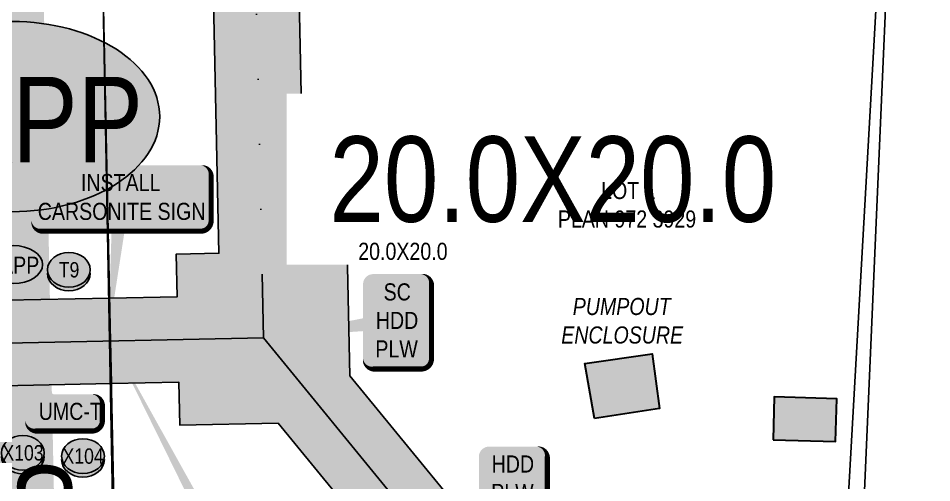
# Model space of a CAD drawing. Extents: x 88833 to 97610, y 5963373 to 5974710.
# Drawn here: x 95636.7 to 95743.5, y 5964977.4 to 5965031.7 of the extents above; entities that cross this region are included whole.
import ezdxf
from ezdxf.enums import TextEntityAlignment as Align

# ---------------------------------------------------------------- set-up
doc = ezdxf.new("R2010")
doc.units = 0
doc.header["$LTSCALE"] = 5
doc.linetypes.add('COOP2', pattern=[10, 5, -1, 0, -1, 0, -1, 0, -1, 0, -1])
for name, color, linetype in [('AS-FENCE', 48, 'foc-FENCE'), ('AS-POWER', 104, 'foc-POWER'), ('AS-POWER-T-1000', 104, 'Continuous'), ('AS-ROADS', 254, 'Continuous'), ('CG-NOTES', 7, 'Continuous'), ('CG-NOTES-1000', 7, 'Continuous'), ('L-ROAD-T', 7, 'Continuous'), ('L-SEC', 7, 'Continuous'), ('L-TITLEDB', 4, 'Continuous'), ('L-TITLEDB-T-1000', 4, 'Continuous'), ('P-APEX RECON PAY ITEMS-1000', 240, 'Continuous'), ('P-APEX RECON-10m BUFFER', 51, 'COOP2'), ('P-APEX RECON-URBAN', 30, 'COOP2'), ('P-APEX RECON-WORK AREA', 104, 'Continuous'), ('P-CROSSINGS-1000', 250, 'Continuous')]:
    doc.layers.add(name, color=color, linetype=linetype)
doc.layers.add('AS-STRUCTURE', color=7, linetype='Continuous', lineweight=30, true_color=0x595959)
for name, color, linetype, true_color in [('AS-STRUCTURE-H', 7, 'Continuous', 0xa8a8a8), ('AS-STRUCTURE-T-1000', 7, 'Continuous', 0x454545), ('P-APEX RECON-TO BE DRILLED-H', 7, 'Continuous', 0xffafe1)]:
    doc.layers.add(name, color=color, linetype=linetype, true_color=true_color)
doc.layers.add('P-APEX RECON-TWS-T', color=104, linetype='Continuous', lineweight=9)
doc.layers.add('P-APEX RECON-TWS-T-1000', color=104, linetype='Continuous', lineweight=9)
doc.styles.add('1.8', font='ARIALN.TTF', dxfattribs={"height": 2})
doc.styles.add('175L', font='ARIALN.TTF', dxfattribs={"height": 2})
doc.styles.add('80', font='ARIALN.TTF', dxfattribs={"height": 10})
doc.styles.add('80L', font='ARIALN.TTF', dxfattribs={"height": 10})
doc.styles.add('Crossing', font='ARIALN.TTF', dxfattribs={"height": 10})
doc.styles.add('foc-LtypeFont', font='ARIALN.TTF', dxfattribs={"height": 7.349999999999999})
doc.linetypes.add('foc-FENCE', pattern='A,10,-1,["X",foc-LtypeFont,S=0.2,R=0,X=-0.625,Y=-0.75],-1.239999999999999', length=12.24)
doc.linetypes.add('foc-POWER', pattern='A,6,-1,["P",foc-LtypeFont,S=0.2,R=0,X=-0.625,Y=-0.75],-1.239999999999999,4', length=12.24)

# ---------------------------------------------------------------- blocks, each defined once
blk = doc.blocks.new('*U929')
at = {"true_color": 0xffffa8}
h = blk.add_hatch(color=51, dxfattribs=at)
edge = h.paths.add_edge_path()
edge.add_line((-13.99999999999998, -28.5), (13.99999999999997, -28.5))
edge.add_arc((13.99999999999998, -22.49999999999999), 6.000000000000007, 269.9999999999999, 359.9999999999999)
edge.add_line((19.99999999999999, -22.5), (19.99999999999999, 21))
edge.add_arc((13.99999999999999, 20.99999999999999), 6.000000000000007, 6.785183320455494e-14, 90.00000000000007)
edge.add_line((13.99999999999998, 27), (-13.99999999999997, 27))
edge.add_arc((-13.99999999999998, 20.99999999999999), 6.000000000000007, 89.99999999999993, 179.9999999999999)
edge.add_line((-19.99999999999999, 21), (-19.99999999999999, -22.5))
edge.add_arc((-13.99999999999999, -22.49999999999999), 6.000000000000007, 180, 270.0000000000001)
at = {"color": 240, "flags": 128}
blk.add_lwpolyline([(-13.99999999999998, -28.5, 3, 3, 0), (13.99999999999997, -28.5, 3, 3, 0.4142135623730951), (19.99999999999999, -22.5, 3, 3, 0), (19.99999999999999, 21, 3, 0, 0.4142135623730951), (13.99999999999998, 27, 0, 0, 0), (-13.99999999999997, 27, 0, 0, 0.4142135623730951), (-19.99999999999999, 21, 0, 0, 0), (-19.99999999999999, -22.5, 0, 3, 0.4142135623730951)], format="xyseb", close=True, dxfattribs=at)
for points in [[(-78.18404034194396, -10.28571364247719, 0, 9.999999999999986, 0), (0, 0, 4.999999999999993, 4.999999999999993, 0)], [(-0.9975861934179426, -11.43768851242966, 0, 10, 0), (0, 0, 5, 5, 0)]]:
    blk.add_lwpolyline(points, format="xyseb", dxfattribs=at)
at = {"color": 4, "style": '80'}
blk.add_attdef('OTHER_001', (-14.69645293315144, -5.003410641200546), '', height=10, dxfattribs=at)
blk = doc.blocks.new('*U930')
h = blk.add_hatch(color=255)
edge = h.paths.add_edge_path()
edge.add_line((-51.49999999999999, -37), (51.49999999999999, -37))
edge.add_arc((51.49999999999999, -31), 6, 270, 360)
edge.add_line((57.49999999999999, -31), (57.49999999999999, 29.5))
edge.add_arc((51.49999999999999, 29.5), 6, 0, 90)
edge.add_line((51.49999999999999, 35.5), (-51.49999999999999, 35.5))
edge.add_arc((-51.49999999999999, 29.5), 6, 90, 180)
edge.add_line((-57.49999999999999, 29.5), (-57.49999999999999, -31))
edge.add_arc((-51.49999999999999, -31), 6, 180, 270)
at = {"color": 104, "flags": 128}
blk.add_lwpolyline([(-67.96206777465065, 129.8631668308482, 0, 7.499999999999999, 0), (-3.398394867633904e-15, -3.944545267348107e-31, 0, 0, 0)], format="xyseb", dxfattribs=at)
blk.add_lwpolyline([(-51.49999999999999, -37, 3, 3, 0), (51.49999999999999, -37, 3, 3, 0.414213562373095), (57.49999999999999, -31, 3, 3, 0), (57.49999999999999, 29.5, 3, 0, 0.414213562373095), (51.49999999999999, 35.5, 0, 0, 0), (-51.49999999999999, 35.5, 0, 0, 0.414213562373095), (-57.49999999999999, 29.5, 0, 0, 0), (-57.49999999999999, -31, 0, 3, 0.414213562373095)], format="xyseb", close=True, dxfattribs=at)
at = {"color": 104, "style": '80'}
blk.add_attdef('ENTER_TEXT_001', (-26.84515688949523, -4.918144611186903), '', height=10, dxfattribs=at)
blk = doc.blocks.new('*U931')
at = {"true_color": 0xffffa8}
h = blk.add_hatch(color=51, dxfattribs=at)
edge = h.paths.add_edge_path()
edge.add_line((-16.49999999999997, -11.5), (16.49999999999997, -11.5))
edge.add_arc((16.49999999999998, -5.499999999999993), 6.000000000000007, 269.9999999999999, 359.9999999999999)
edge.add_line((22.49999999999999, -5.5), (22.49999999999999, 4))
edge.add_arc((16.49999999999998, 3.999999999999993), 6.000000000000007, 6.361109362927026e-14, 90.00000000000007)
edge.add_line((16.49999999999997, 10), (-16.49999999999997, 10))
edge.add_arc((-16.49999999999998, 3.999999999999993), 6.000000000000007, 89.99999999999993, 179.9999999999999)
edge.add_line((-22.49999999999999, 4), (-22.49999999999999, -5.5))
edge.add_arc((-16.49999999999998, -5.499999999999993), 6.000000000000007, 180, 270.0000000000001)
at = {"color": 240, "flags": 128}
for points in [[(-51.1010704001431, 39.65031585245149, 0, 9.999999999999988, 0), (0, 0, 4.999999999999994, 4.999999999999994, 0)], [(-0.9975861934179426, -11.43768851242966, 0, 10, 0), (0, 0, 5, 5, 0)]]:
    blk.add_lwpolyline(points, format="xyseb", dxfattribs=at)
blk.add_lwpolyline([(-16.49999999999997, -11.5, 3, 3, 0), (16.49999999999997, -11.5, 3, 3, 0.4142135623730951), (22.49999999999999, -5.5, 3, 3, 0), (22.49999999999999, 4, 3, 0, 0.4142135623730951), (16.49999999999997, 10, 0, 0, 0), (-16.49999999999997, 10, 0, 0, 0.4142135623730951), (-22.49999999999999, 4, 0, 0, 0), (-22.49999999999999, -5.5, 0, 3, 0.4142135623730951)], format="xyseb", close=True, dxfattribs=at)
at = {"color": 4, "style": '80'}
blk.add_attdef('OTHER_001', (-14.69645293315144, -5.003410641200546), '', height=10, dxfattribs=at)
blk = doc.blocks.new('TAPP_Access_Point')
h = blk.add_hatch(color=255)
h.dxf.hatch_style = 1
edge = h.paths.add_edge_path()
edge.add_ellipse((-0.3951519758265931, 0.3492528635715644), major_axis=(-17.30533953341364, 0), ratio=0.6432188296777427, start_angle=0, end_angle=360)
at = {"color": 170}
blk.add_ellipse((-0.3951519758265931, 0.3492528635715644), major_axis=(-17.30533953341364, 0), ratio=0.6432188296777427, dxfattribs=at)
at = {"color": 170, "style": '175L'}
blk.add_text('TAPP', height=10, dxfattribs=at).set_placement((0, 0), align=Align.MIDDLE_CENTER)
blk = doc.blocks.new('*U938')
at = {"true_color": 0xffffa8}
h = blk.add_hatch(color=51, dxfattribs=at)
edge = h.paths.add_edge_path()
edge.add_line((-13.99999999999998, -20), (13.99999999999997, -20))
edge.add_arc((13.99999999999998, -13.99999999999999), 6.000000000000005, 269.9999999999999, 359.9999999999999)
edge.add_line((19.99999999999999, -14), (19.99999999999999, 12.5))
edge.add_arc((13.99999999999999, 12.49999999999999), 6.000000000000007, 6.785183320455494e-14, 90.00000000000007)
edge.add_line((13.99999999999998, 18.5), (-13.99999999999997, 18.5))
edge.add_arc((-13.99999999999998, 12.49999999999999), 6.000000000000005, 89.99999999999994, 179.9999999999999)
edge.add_line((-19.99999999999999, 12.5), (-19.99999999999999, -14))
edge.add_arc((-13.99999999999999, -13.99999999999999), 6.000000000000007, 180, 270.0000000000001)
at = {"color": 240, "flags": 128}
blk.add_lwpolyline([(-13.99999999999998, -20, 3, 3, 0), (13.99999999999997, -20, 3, 3, 0.4142135623730951), (19.99999999999999, -14, 3, 3, 0), (19.99999999999999, 12.5, 3, 0, 0.4142135623730951), (13.99999999999998, 18.5, 0, 0, 0), (-13.99999999999997, 18.5, 0, 0, 0.4142135623730951), (-19.99999999999999, 12.5, 0, 0, 0), (-19.99999999999999, -14, 0, 3, 0.4142135623730951)], format="xyseb", close=True, dxfattribs=at)
for points in [[(-19.84777832321616, -71.73988433157392, 0, 9.999999999999986, 0), (0, 0, 4.999999999999993, 4.999999999999993, 0)], [(-0.9975861934179426, -11.43768851242966, 0, 10, 0), (0, 0, 5, 5, 0)]]:
    blk.add_lwpolyline(points, format="xyseb", dxfattribs=at)
at = {"color": 4, "style": '80'}
blk.add_attdef('OTHER_001', (-14.69645293315144, -5.003410641200546), '', height=10, dxfattribs=at)
blk = doc.blocks.new('Well_proximity')
h = blk.add_hatch(color=191)
h.dxf.hatch_style = 1
edge = h.paths.add_edge_path()
edge.add_ellipse((0, 0), major_axis=(-12.5, 0), ratio=0.8162973455633618, start_angle=0, end_angle=360)
h = blk.add_hatch(color=250)
h.dxf.hatch_style = 1
edge = h.paths.add_edge_path()
edge.add_ellipse((0, -2.047489049626165), major_axis=(-12.5, 0), ratio=0.8162973455633618, start_angle=0, end_angle=180)
edge.add_line((12.5, -2.047489049626165), (12.5, 0))
edge.add_ellipse((0, 0), major_axis=(-12.5, 0), ratio=0.8162973455633618, start_angle=0, end_angle=180, ccw=False)
edge.add_line((-12.5, 0), (-12.5, -2.047489049626165))
at = {"color": 250}
blk.add_ellipse((0, 0), major_axis=(-12.5, 0), ratio=0.8162973455633618, dxfattribs=at)
blk.add_ellipse((0, -2.047489049626165), major_axis=(-12.5, 0), ratio=0.8162973455633618, start_param=0, end_param=3.141592653589793, dxfattribs=at)
at = {"color": 250, "style": '80L'}
blk.add_attdef('CROSSING', text='', height=9, dxfattribs=at).set_placement((0.0891644256771542, 0.0199513138486509), align=Align.MIDDLE_CENTER)
blk = doc.blocks.new('xing2')
h = blk.add_hatch(color=50)
h.dxf.hatch_style = 1
edge = h.paths.add_edge_path()
edge.add_ellipse((0, 0), major_axis=(-12.5, 0), ratio=0.8162973455633619, start_angle=0, end_angle=360)
h = blk.add_hatch(color=250)
h.dxf.hatch_style = 1
edge = h.paths.add_edge_path()
edge.add_ellipse((0, -2.047489049626165), major_axis=(-12.5, 0), ratio=0.8162973455633619, start_angle=0, end_angle=180)
edge.add_line((12.5, -2.047489049626165), (12.5, 0))
edge.add_ellipse((0, 0), major_axis=(-12.5, 0), ratio=0.8162973455633619, start_angle=0, end_angle=180, ccw=False)
edge.add_line((-12.5, 0), (-12.5, -2.047489049626165))
at = {"color": 250}
blk.add_ellipse((0, 0), major_axis=(-12.5, 0), ratio=0.8162973455633619, dxfattribs=at)
blk.add_ellipse((0, -2.047489049626165), major_axis=(-12.5, 0), ratio=0.8162973455633619, start_param=0, end_param=3.141592653589793, dxfattribs=at)
at = {"color": 250, "style": 'Crossing'}
blk.add_attdef('CROSSING', text='', height=9, dxfattribs=at).set_placement((0.08916442567715421, 0.0199513138486509), align=Align.MIDDLE_CENTER)
at = {"color": 250, "style": 'Crossing', "flags": 1}
for tag, p in [('OWNER', (0.08916442567715421, -12.49201765665748)), ('DESCRIPTION', (0.08916442567715421, -25.770021277247)), ('LOCATION', (0.08916442567715421, -39.30337514164421)), ('DWG_REF', (0.08916442567715421, -52.83672900604233))]:
    blk.add_attdef(tag, text='', height=9, dxfattribs=at).set_placement(p, align=Align.MIDDLE_CENTER)
blk = doc.blocks.new('*U1595')
at = {"true_color": 0xffffa8}
h = blk.add_hatch(color=51, dxfattribs=at)
edge = h.paths.add_edge_path()
edge.add_line((-46.49999999999998, -20), (46.49999999999998, -20))
edge.add_arc((46.49999999999999, -13.99999999999999), 6.000000000000007, 269.9999999999999, 359.9999999999999)
edge.add_line((52.49999999999999, -14), (52.49999999999999, 12.5))
edge.add_arc((46.49999999999999, 12.49999999999999), 6.000000000000007, 6.785183320455494e-14, 90.00000000000007)
edge.add_line((46.49999999999998, 18.5), (-46.49999999999998, 18.5))
edge.add_arc((-46.49999999999999, 12.49999999999999), 6.000000000000007, 89.99999999999993, 179.9999999999999)
edge.add_line((-52.49999999999999, 12.5), (-52.49999999999999, -14))
edge.add_arc((-46.49999999999999, -13.99999999999999), 6.000000000000007, 180, 270.0000000000001)
at = {"color": 240, "flags": 128}
blk.add_lwpolyline([(-46.49999999999998, -20, 3, 3, 0), (46.49999999999998, -20, 3, 3, 0.4142135623730951), (52.49999999999999, -14, 3, 3, 0), (52.49999999999999, 12.5, 3, 0, 0.4142135623730951), (46.49999999999998, 18.5, 0, 0, 0), (-46.49999999999998, 18.5, 0, 0, 0.4142135623730951), (-52.49999999999999, 12.5, 0, 0, 0), (-52.49999999999999, -14, 0, 3, 0.4142135623730951)], format="xyseb", close=True, dxfattribs=at)
for points in [[(-7.72839807420757, -82.14636145534506, 0, 9.999999999999991, 0), (0, 0, 4.999999999999996, 4.999999999999996, 0)], [(-0.9975861934179426, -11.43768851242966, 0, 10, 0), (0, 0, 5, 5, 0)]]:
    blk.add_lwpolyline(points, format="xyseb", dxfattribs=at)
at = {"color": 4, "style": '80'}
blk.add_attdef('OTHER_001', (-14.69645293315144, -5.003410641200546), '', height=10, dxfattribs=at)

msp = doc.modelspace()

# ---------------------------------------------------------------- hatches: boundary and pattern name
at = {"layer": 'AS-STRUCTURE-H'}
h = msp.add_hatch(color=256, dxfattribs=at)
h.dxf.hatch_style = 1
h.paths.add_polyline_path([(95704.08852570305, 5964984.889642358), (95702.95624510641, 5964991.325240153), (95710.80858169757, 5964992.451701186), (95711.65949304079, 5964986.040167077)])
h = msp.add_hatch(color=256, dxfattribs=at)
h.dxf.hatch_style = 1
h.paths.add_polyline_path([(95724.9355058008, 5964982.402398345), (95732.23168681982, 5964982.17845754), (95732.38512115198, 5964987.177477976), (95725.08894013295, 5964987.401418771)])
at = {"layer": 'P-APEX RECON-10m BUFFER', "transparency": 33554687}
h = msp.add_hatch(color=256, dxfattribs=at)
h.dxf.hatch_style = 1
h.paths.add_polyline_path([(95713.37332559547, 5964933.835760386), (95717.18775222331, 5964926.902380223), (95717.9336622644, 5964916.816905096), (95714.92622944084, 5964913.406874848), (95714.70982941458, 5964913.166046728), (95707.27750462375, 5964919.844483139), (95707.65900973625, 5964920.269054061), (95707.38352992853, 5964923.993825942), (95705.05834064222, 5964928.220259639), (95703.47467291442, 5964927.556119335), (95702.29364113713, 5964927.066278332), (95701.13188471191, 5964926.530223036), (95699.7569033823, 5964925.947710508), (95697.06699740187, 5964925.40683405), (95695.67097964333, 5964925.188647336), (95694.25961152487, 5964925.123915453), (95692.87364487455, 5964925.05071575), (95691.51180458641, 5964925.122537347), (95689.5654480285, 5964925.401884165), (95673.13852351403, 5964926.234962487), (95648.98102438364, 5964923.513353826), (95648.87582542775, 5964928.529130589), (95672.9843663149, 5964931.245223564), (95690.04787293189, 5964930.37986149), (95691.99923220662, 5964930.09979667), (95692.87345460783, 5964930.053691361), (95694.01340988657, 5964930.113898006), (95695.16929842376, 5964930.166912414), (95696.18841236831, 5964930.326191993), (95698.27491265573, 5964930.74573783), (95699.11034857802, 5964931.099671301), (95700.28926923443, 5964931.643646472), (95701.55157378955, 5964932.167195914), (95702.63658678935, 5964932.622216159), (95688.56783162056, 5964958.194612094), (95686.74204888869, 5964960.363734914), (95667.08445729068, 5964984.35011444), (95655.59113266878, 5964984.120245754), (95655.4912312385, 5964989.115269355), (95647.61035979273, 5964988.957650414), (95647.40102956085, 5964998.947507098), (95655.29142837843, 5964999.105316588), (95655.19152694818, 5965004.100340198), (95660.17558612658, 5965004.200022337), (95657.79971280685, 5965116.811918033), (95667.78873401224, 5965117.060637284), (95670.16563936228, 5965004.399825307), (95675.1716213922, 5965004.499945918), (95675.46383815323, 5964989.889247952), (95694.42877984133, 5964966.748046399), (95696.84721900093, 5964963.874817576), (95710.91696211245, 5964938.300625873)])
h = msp.add_hatch(color=256, dxfattribs=at)
h.dxf.hatch_style = 1
h.paths.add_polyline_path([(95627.29891408715, 5964998.545460933), (95647.40102956085, 5964998.947507098), (95647.61035979273, 5964988.957650414), (95627.50843738414, 5964988.555608121)])
at = {"layer": 'P-APEX RECON-TO BE DRILLED-H', "transparency": 33554687}
h = msp.add_hatch(color=256, dxfattribs=at)
h.dxf.hatch_style = 1
h.paths.add_polyline_path([(95665.28147558271, 5964999.305119427), (95665.48127844378, 5964989.315072194), (95602.35642737214, 5964988.052563066), (95602.25720812165, 5964993.013478028), (95602.15662451154, 5964998.042610297)])

# ---------------------------------------------------------------- linework, layer by layer
at = {"layer": 'AS-FENCE', "flags": 128}
msp.add_lwpolyline([(95741.08088906466, 5965112.789066132), (95741.1516759284, 5965107.082026208), (95732.86247867715, 5964960.194188355)], dxfattribs=at)
at = {"layer": 'AS-POWER', "flags": 128}
msp.add_lwpolyline([(95670.48000000016, 5963906.93), (95661.89, 5964312.51), (95660.71394447309, 5964360.899934484), (95658.44772237084, 5964476.181734253), (95656.17104344779, 5964588.887031515), (95654.81673413923, 5964658.52600566), (95653.33, 5964705.27), (95648.44197984948, 5964937.912428984), (95646.21446816945, 5965056.463930733), (95644.6, 5965178.41), (95630.93000000012, 5965810.999999992), (95628.5135927607, 5965923.426819638), (95604.37287318928, 5965918.693966216)], dxfattribs=at)
at = {"layer": 'AS-ROADS', "const_width": 7.000000000000012, "flags": 128}
msp.add_lwpolyline([(95670.90577459798, 5963393.09553819), (95651.05223321918, 5964316.404550116), (95634.4655949896, 5965117.394831595), (95616.08780086598, 5965910.258436801), (95601.47620556291, 5966746.266054693), (95571.821598412, 5967965.840892456), (95524.57472972738, 5970082.85166653)], dxfattribs=at)
at = {"layer": 'AS-STRUCTURE'}
for points in [[(95704.08852570305, 5964984.889642358), (95702.95624510641, 5964991.325240153), (95710.80858169757, 5964992.451701186), (95711.65949304079, 5964986.040167077)], [(95724.9355058008, 5964982.402398345), (95732.23168681982, 5964982.17845754), (95732.38512115198, 5964987.177477976), (95725.08894013295, 5964987.401418771)]]:
    msp.add_lwpolyline(points, close=True, dxfattribs=at)
at = {"layer": 'L-SEC', "flags": 128}
msp.add_lwpolyline([(95661.77257434209, 5964313.625560675), (95644.9335743421, 5965116.491560675)], dxfattribs=at)
at = {"layer": 'L-TITLEDB', "flags": 128}
msp.add_lwpolyline([(95644.93304166684, 5965116.553072403), (95741.83200000001, 5965118.881999987), (95731.49422255075, 5964881.536096239), (95649.8561301475, 5964881.78285881), (95644.93666361572, 5965116.554325652)], dxfattribs=at)
at = {"layer": 'P-APEX RECON-URBAN', "ltscale": 1.5, "flags": 128}
msp.add_lwpolyline([(95665.38137703057, 5964994.310095825), (95690.5854143651, 5964963.555890645), (95692.70752531066, 5964961.034714829), (95712.2856410761, 5964925.448103071), (95712.798492172, 5964918.513825906), (95710.99366701908, 5964916.505264934)], dxfattribs=at)
at = {"layer": 'P-APEX RECON-WORK AREA', "flags": 128}
for points in [[(95667.78873401224, 5965117.060637284), (95670.16563936228, 5965004.399825307), (95675.1716213922, 5965004.499945918), (95675.46383815323, 5964989.889247952), (95694.42877984133, 5964966.748046399)], [(95686.74204888869, 5964960.363734914), (95667.08445729068, 5964984.35011444), (95655.59113266878, 5964984.120245754), (95655.4912312385, 5964989.115269355), (95647.61035979273, 5964988.957650414), (95647.40102956085, 5964998.947507098), (95655.29142837843, 5964999.105316588), (95655.19152694818, 5965004.100340198), (95660.17558612658, 5965004.200022337), (95657.79971280685, 5965116.811918033)]]:
    msp.add_lwpolyline(points, dxfattribs=at)
msp.add_lwpolyline([(95627.29891408715, 5964998.545460933), (95647.40102956085, 5964998.947507098), (95647.61035979273, 5964988.957650414), (95627.50843738414, 5964988.555608121)], close=True, dxfattribs=at)

# ---------------------------------------------------------------- block references
at = {"layer": 'AS-POWER-T-1000'}
ref = msp.add_blockref('*U930', (95661.03867936495, 5964968.309233978), dxfattribs=dict(at, xscale=0.1998409014, yscale=0.1998409014, zscale=0.1998409014))
ref.add_attrib('ENTER_TEXT_001', 'NORTH PARKLAND', (95650.46115225436, 5964972.344902386), dxfattribs={"layer": '0', "color": 104, "height": 1.998409014, "style": '80'})
ref.add_attrib('ENTER_TEXT_002', "_-WIRE 'X104'", (95653.65915194525, 5964969.006041668), dxfattribs={"layer": '0', "color": 104, "height": 1.998409014, "style": '80'})
ref.add_attrib('ENTER_TEXT_003', 'O/H POWER LINE', (95651.50193348368, 5964965.639917526), dxfattribs={"layer": '0', "color": 104, "height": 1.998409014, "style": '80'})
ref.add_attrib('ENTER_TEXT_004', 'H.O.W = 6.0m', (95653.74026063306, 5964962.273793384), dxfattribs={"layer": '0', "color": 104, "height": 1.998409014, "style": '80'})
at = {"layer": 'CG-NOTES', "xscale": 0.9992045070000001, "yscale": 0.9992045070000001, "zscale": 0.9992045070000001}
msp.add_blockref('TAPP_Access_Point', (95636.35519775936, 5965019.824358547), dxfattribs=at)
at = {"layer": 'CG-NOTES-1000', "xscale": 0.1998409014, "yscale": 0.1998409014, "zscale": 0.1998409014}
msp.add_blockref('TAPP_Access_Point', (95636.19032877863, 5965002.808147095), dxfattribs=at)
at = {"layer": 'P-APEX RECON PAY ITEMS-1000'}
ref = msp.add_blockref('*U1595', (95648.7605717315, 5965010.781249607), dxfattribs=dict(at, xscale=0.2, yscale=0.2, zscale=0.2))
ref.add_attrib('OTHER_001', 'INSTALL', (95644.04706559234, 5965011.464969479), dxfattribs={"layer": '0', "color": 4, "height": 2, "style": '80'})
ref.add_attrib('OTHER_002', 'CARSONITE SIGN', (95638.99999874379, 5965008.096165477), dxfattribs={"layer": '0', "color": 4, "height": 2, "style": '80'})
at = {"layer": 'P-APEX RECON PAY ITEMS-1000', "xscale": 0.2, "yscale": 0.2, "zscale": 0.2}
msp.add_blockref('*U931', (95642.05021408002, 5964985.719936823), dxfattribs=at).add_auto_attribs({'OTHER_001': 'UMC-T'})
at = {"layer": 'P-APEX RECON PAY ITEMS-1000'}
ref = msp.add_blockref('*U938', (95694.55497002963, 5964977.903867518), dxfattribs=dict(at, xscale=0.2, yscale=0.2, zscale=0.2))
ref.add_attrib('OTHER_001', 'HDD', (95692.0495130037, 5964978.570534185), dxfattribs={"layer": '0', "color": 4, "height": 2, "style": '80'})
ref.add_attrib('OTHER_002', 'PLW', (95691.9949427445, 5964975.237200852), dxfattribs={"layer": '0', "color": 4, "height": 2, "style": '80'})
at = {"layer": 'P-CROSSINGS-1000', "xscale": 0.1998409014, "yscale": 0.1998409014, "zscale": 0.1998409014}
for name, p, values in [('Well_proximity', (95642.64344026925, 5965002.264781861), {'CROSSING': 'T9'}), ('xing2', (95637.25915388262, 5964980.869631616), {'CROSSING': 'X103'}), ('xing2', (95644.28412375705, 5964980.486781125), {'CROSSING': 'X104'})]:
    msp.add_blockref(name, p, dxfattribs=at).add_auto_attribs(values)

# ---------------------------------------------------------------- texts
at = {"layer": 'AS-STRUCTURE-T-1000', "insert": (95699.66472958062, 5964998.979128093), "char_height": 1.998409014, "attachment_point": 1, "style": '1.8'}
msp.add_mtext_dynamic_manual_height_columns('\\pi1.8657;{\\fArial Narrow|b0|i1|c0|p34;PUMPOUT\\P\\pi0.52298;ENCLOSURE}', width=15.281554470412, gutter_width=10, heights=[0], dxfattribs=at)
at = {"layer": 'L-ROAD-T', "insert": (95633.75610410591, 5964943.212477726), "char_height": 9.999999999999995, "width": 74.18777044865438, "attachment_point": 2, "rotation": 91.40944444444446, "style": '80L'}
msp.add_mtext('RGE. RD. 245', dxfattribs=at)

# ---------------------------------------------------------------- next in the draw order: texts
at = {"layer": 'P-APEX RECON-TWS-T', "insert": (95673.08349845588, 5965017.86634918), "char_height": 9.999999999999996, "attachment_point": 1, "style": '175L', "bg_fill": 2}
msp.add_mtext_dynamic_manual_height_columns('20.0X20.0', width=49.8612551159618, gutter_width=100, heights=[0], dxfattribs=at)

# ---------------------------------------------------------------- next in the draw order: texts
at = {"layer": 'L-TITLEDB-T-1000', "insert": (95696.64081554947, 5965012.534345795), "char_height": 1.998409014, "attachment_point": 1, "style": '1.8'}
msp.add_mtext_dynamic_manual_height_columns('\\pi8.2041;LOT 1\\P\\pi3.1495;PLAN 972 3929', width=22.18402104104462, gutter_width=10, heights=[0], dxfattribs=at)
at = {"layer": 'P-APEX RECON-TWS-T-1000', "insert": (95676.45493781703, 5965005.428984988), "char_height": 1.999999999999999, "attachment_point": 1, "style": '175L', "bg_fill": 2}
msp.add_mtext_dynamic_manual_height_columns('20.0X20.0', width=10.36248612282679, gutter_width=100, heights=[0], dxfattribs=at)

# ---------------------------------------------------------------- next in the draw order: linework, layer by layer
at = {"layer": 'P-APEX RECON-URBAN', "ltscale": 1.5, "flags": 128}
msp.add_lwpolyline([(95604.66364327748, 5963883.775121756), (95600.688431533, 5963884.065160313), (95571.90135544621, 5963891.317818583), (95550.76842344725, 5963922.088577528), (95550.57592233847, 5963922.387868463), (95478.96715250605, 5963996.095560269), (95465.35208885556, 5964311.406280532), (95468.83892448855, 5964421.134676308), (95470.64858907794, 5964475.304816363), (95620.18692367568, 5964480.377008738), (95611.98887506085, 5964873.285346723), (95529.08181615082, 5964871.564604781), (95526.62475494383, 5964991.534936781), (95665.38137703038, 5964994.310095825), (95662.78981848269, 5965117.145062863), (95662.1144013609, 5965146.983411835), (95828.8276952875, 5965237.722149875), (95821.65864302167, 5965434.39199699), (95656.09436382809, 5965431.22635053), (95637.65307234049, 5966315.610488944), (95636.83089554073, 5966360.60792872), (95631.16334059094, 5966670.76678049), (95630.4181673601, 5966710.154806478), (95629.28581011527, 5966773.51413773), (95573.2958362138, 5966772.481346065), (95562.20877776037, 5967247.760065584), (95558.53336042946, 5967405.314767532), (95555.9537773725, 5967515.885416138), (95553.81474840496, 5967607.121293295), (95550.48802284745, 5967748.440235591), (95549.5483818405, 5967788.355812651), (95547.1142901438, 5967891.754575815), (95538.10791359092, 5967891.50674209), (95535.60126136022, 5967998.025457294), (95514.6465391193, 5968047.88703376), (95530.42386524065, 5968091.29271651), (95528.94802930098, 5968153.972881035), (95524.0496792233, 5968359.549745175), (95523.44687514992, 5968384.548212302), (95600.5204389796, 5968386.516408341), (95597.79278968756, 5968513.781042795), (95647.55678454612, 5968535.504360246), (95594.67882847665, 5968659.066793573), (95594.15284552748, 5968683.60720867), (95593.14639517588, 5968730.564130788), (95586.83046946443, 5969025.233137761), (95585.97287949845, 5969065.243200094), (95584.57586517949, 5969130.418895086), (95583.34669059899, 5969187.024443497), (95576.22818777377, 5969512.869366365), (95575.43081749968, 5969547.887705682), (95567.5079835529, 5969905.416308331), (95562.18749280213, 5969910.496395976)], dxfattribs=at)

# ---------------------------------------------------------------- next in the draw order: block references
at = {"layer": 'P-APEX RECON PAY ITEMS-1000'}
ref = msp.add_blockref('*U929', (95681.01818509866, 5964996.367238561), dxfattribs=dict(at, xscale=0.2, yscale=0.2, zscale=0.2))
ref.add_attrib('OTHER_001', 'SC', (95679.42268714504, 5964998.68283656), dxfattribs={"layer": '0', "color": 4, "height": 2, "style": '80'})
ref.add_attrib('OTHER_002', 'HDD', (95678.51272807273, 5964995.349503226), dxfattribs={"layer": '0', "color": 4, "height": 2, "style": '80'})
ref.add_attrib('OTHER_003', 'PLW', (95678.45815781353, 5964992.016169893), dxfattribs={"layer": '0', "color": 4, "height": 2, "style": '80'})

doc.saveas('drawing.dxf')
